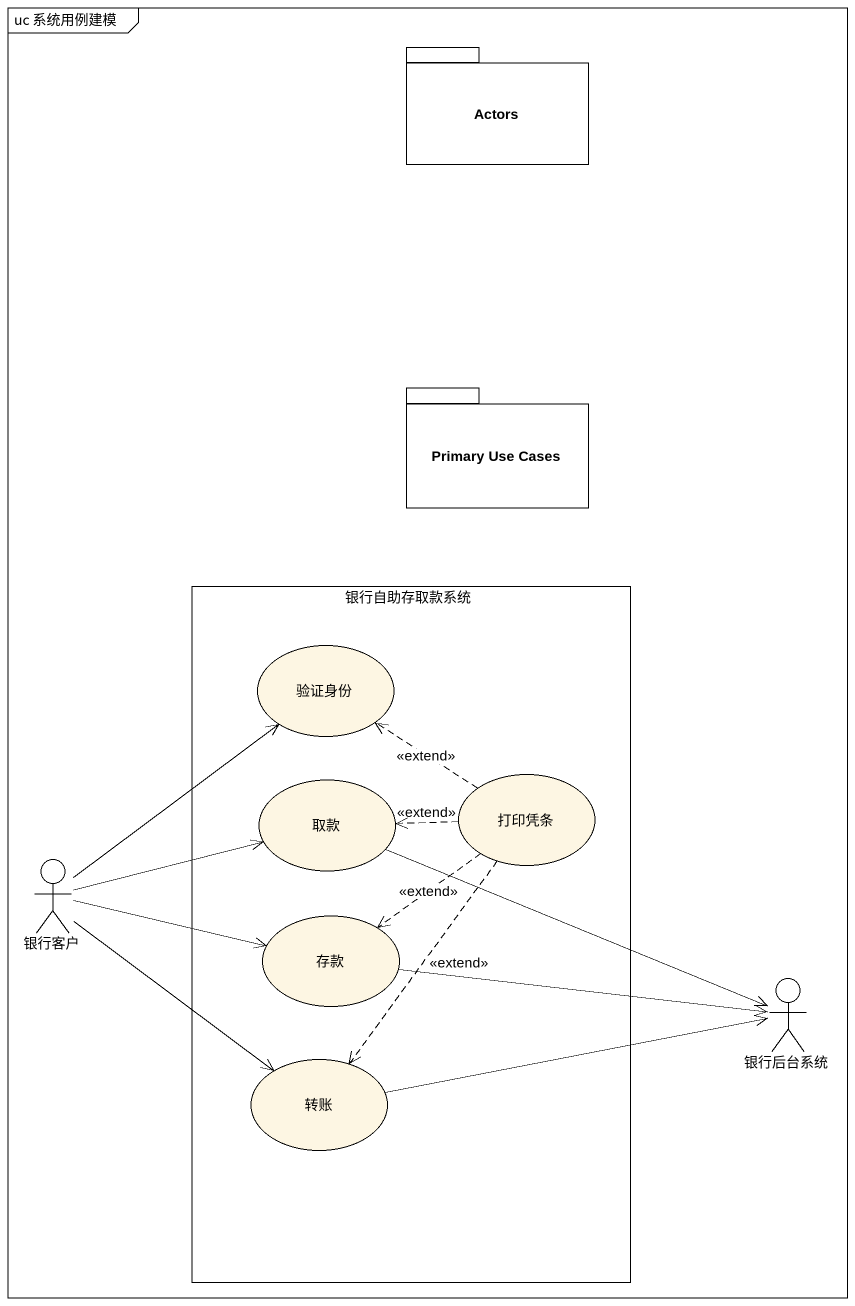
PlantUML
@startuml
mainframe uc 系统用例建模
package Actors {
}
package "Primary Use Cases" as Primary_Use_Cases {
}
rectangle 银行自助存取款系统 {
  usecase 验证身份
  usecase 取款
  usecase 打印凭条
  usecase 存款
  usecase 转账
}
actor 银行客户
actor 银行后台系统
取款 -right-> 银行后台系统
打印凭条 .up.> 验证身份 : <<extend>>
打印凭条 .left.> 取款 : <<extend>>
打印凭条 ..> 存款 : <<extend>>
打印凭条 ..> 转账 : <<extend>>
银行客户 -up-> 验证身份
银行客户 -right-> 取款
银行客户 -right-> 存款
银行客户 --> 转账
存款 -right-> 银行后台系统
转账 -right-> 银行后台系统
@enduml
